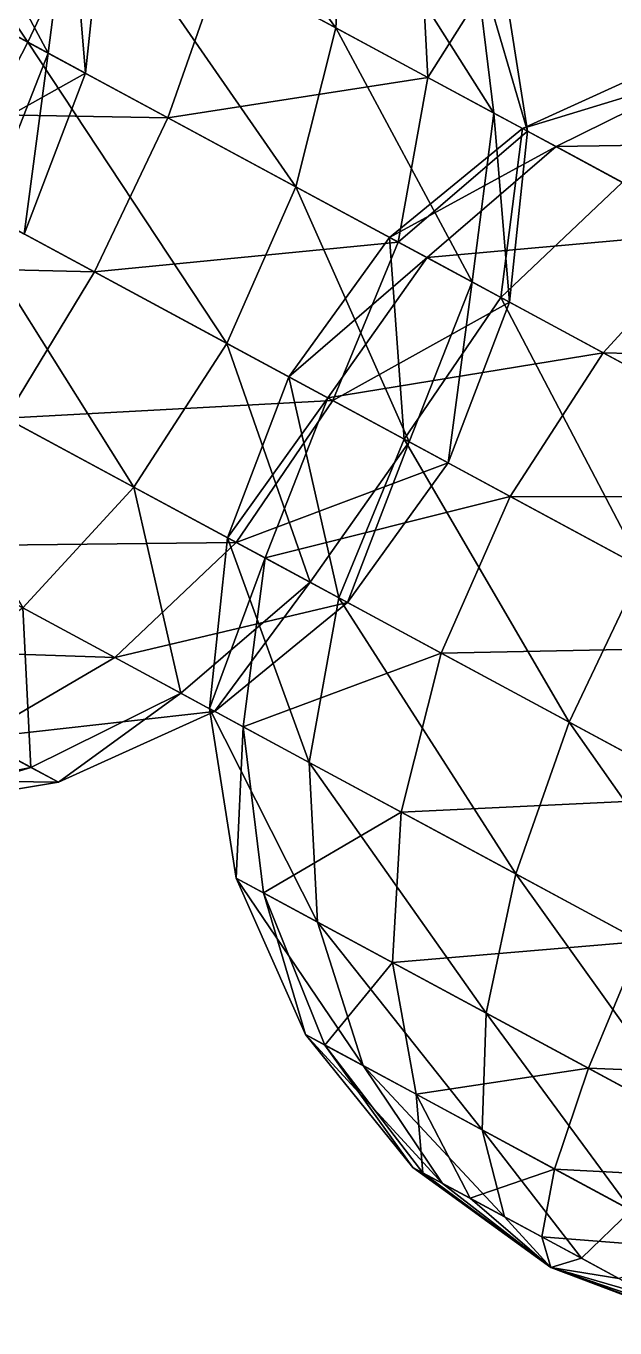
# Model space of a CAD drawing. Header units: metres. Extents: x -386 to 289, y -317 to 299.
# Drawn here: x 23.7 to 50.5, y -165.7 to -106.4 of the extents above; entities that cross this region are included whole.
import ezdxf

# ---------------------------------------------------------------- set-up
doc = ezdxf.new("R2010")
doc.units = ezdxf.units.M

msp = doc.modelspace()

# ---------------------------------------------------------------- linework, layer by layer
for points in [[(15.100467, -94.25479, -595.56995), (10.658516, -100.07953, -592.7996), (23.748768, -107.142654, -590.86115), (23.748867, -107.142555, -590.861)], [(15.100467, -94.25479, -595.56995), (23.748768, -107.142654, -590.86115), (26.836868, -100.58741, -593.83203), (26.836967, -100.58731, -593.8319)], [(29.234146, -94.82096, -598.558), (26.836868, -100.58741, -593.83203), (37.765648, -106.48426, -598.9949), (37.765747, -106.48416, -598.99475)], [(29.234146, -94.82096, -598.558), (37.765648, -106.48426, -598.9949), (38.157455, -99.63572, -602.77344), (38.157555, -99.63562, -602.7733)], [(18.465185, -96.07029, -430.71228), (16.637775, -103.30576, -428.33698), (24.660282, -107.634476, -440.2492), (24.660381, -107.63438, -440.2491)], [(18.465185, -96.07029, -430.71228), (24.660282, -107.634476, -440.2492), (25.65797, -99.95131, -441.3925), (25.65807, -99.95121, -441.3924)], [(10.658516, -100.07953, -592.7996), (20.180305, -114.039955, -589.84784), (23.748768, -107.142654, -590.86115), (23.748867, -107.142555, -590.861)], [(25.65797, -99.95131, -441.3925), (24.660282, -107.634476, -440.2492), (26.36622, -108.55495, -455.12344), (26.36632, -108.55485, -455.12335)], [(25.65797, -99.95131, -441.3925), (26.36622, -108.55495, -455.12344), (27.18747, -100.77658, -454.72836), (27.187569, -100.77648, -454.72827)], [(38.157455, -99.63572, -602.77344), (37.765648, -106.48426, -598.9949), (44.95843, -110.36528, -609.67505), (44.95853, -110.36518, -609.6749)], [(38.157455, -99.63572, -602.77344), (44.95843, -110.36528, -609.67505), (44.030342, -102.80456, -611.4938), (44.03044, -102.80446, -611.49365)], [(26.836868, -100.58741, -593.83203), (23.748768, -107.142654, -590.86115), (35.938236, -113.719734, -596.61957), (35.938335, -113.719635, -596.61945)], [(26.836868, -100.58741, -593.83203), (35.938236, -113.719734, -596.61957), (37.765648, -106.48426, -598.9949), (37.765747, -106.48416, -598.99475)], [(27.18747, -100.77658, -454.72836), (26.36622, -108.55495, -455.12344), (21.298477, -105.82054, -468.9741), (21.298576, -105.82044, -468.974)], [(41.56933, -101.47667, -632.52185), (41.944313, -108.73895, -635.42914), (32.545044, -103.66737, -643.6022), (32.545143, -103.667274, -643.60205)], [(45.27917, -103.47839, -622.38245), (41.944313, -108.73895, -635.42914), (41.56933, -101.47667, -632.52185), (41.569427, -101.47657, -632.5217)], [(44.030342, -102.80456, -611.4938), (44.95843, -110.36528, -609.67505), (46.48793, -111.19055, -623.0109), (46.48803, -111.19045, -623.0108)], [(44.030342, -102.80456, -611.4938), (46.48793, -111.19055, -623.0109), (45.27917, -103.47839, -622.38245), (45.27927, -103.478294, -622.3823)], [(30.115412, -110.57791, -646.3725), (13.21951, -110.28411, -649.3243), (17.02516, -103.514786, -648.311), (17.025259, -103.51469, -648.31085)], [(16.637775, -103.30576, -428.33698), (21.804821, -114.91649, -439.85925), (24.660282, -107.634476, -440.2492), (24.660381, -107.63438, -440.2491)], [(32.545044, -103.66737, -643.6022), (30.115412, -110.57791, -646.3725), (17.02516, -103.514786, -648.311), (17.025259, -103.51469, -648.31085)], [(41.944313, -108.73895, -635.42914), (30.115412, -110.57791, -646.3725), (32.545044, -103.66737, -643.6022), (32.545143, -103.667274, -643.60205)], [(45.27917, -103.47839, -622.38245), (46.48793, -111.19055, -623.0109), (41.944313, -108.73895, -635.42914), (41.944412, -108.73885, -635.429)], [(26.36622, -108.55495, -455.12344), (18.32442, -113.03857, -469.59744), (21.298477, -105.82054, -468.9741), (21.298576, -105.82044, -468.974)], [(37.765648, -106.48426, -598.9949), (35.938236, -113.719734, -596.61957), (43.960743, -118.04845, -608.5318), (43.960842, -118.04835, -608.5317)], [(37.765648, -106.48426, -598.9949), (43.960743, -118.04845, -608.5318), (44.95843, -110.36528, -609.67505), (44.95853, -110.36518, -609.6749)], [(23.748768, -107.142654, -590.86115), (20.180305, -114.039955, -589.84784), (32.799767, -120.84905, -595.8094), (32.799866, -120.84895, -595.80927)], [(23.748768, -107.142654, -590.86115), (32.799767, -120.84905, -595.8094), (35.938236, -113.719734, -596.61957), (35.938335, -113.719635, -596.61945)], [(24.660282, -107.634476, -440.2492), (21.804821, -114.91649, -439.85925), (23.570934, -115.86944, -455.25818), (23.571033, -115.86934, -455.2581)], [(24.660282, -107.634476, -440.2492), (23.570934, -115.86944, -455.25818), (26.36622, -108.55495, -455.12344), (26.36632, -108.55485, -455.12335)], [(54.61491, -108.51568, -364.28906), (46.25656, -111.065704, -352.77188), (53.366077, -107.84184, -353.40036), (53.366177, -107.84174, -353.40027)], [(53.366077, -107.84184, -353.40036), (46.25656, -111.065704, -352.77188), (50.80018, -113.5173, -340.35373), (50.800278, -113.517204, -340.35364)], [(26.36622, -108.55495, -455.12344), (23.570934, -115.86944, -455.25818), (18.32442, -113.03857, -469.59744), (18.32452, -113.03847, -469.59735)], [(41.944313, -108.73895, -635.42914), (40.598938, -116.23451, -637.2567), (30.115412, -110.57791, -646.3725), (30.11551, -110.57781, -646.3724)], [(46.48793, -111.19055, -623.0109), (40.598938, -116.23451, -637.2567), (41.944313, -108.73895, -635.42914), (41.944412, -108.73885, -635.429)], [(54.61491, -108.51568, -364.28906), (47.78606, -111.890976, -366.10776), (46.25656, -111.065704, -352.77188), (46.25666, -111.065605, -352.7718)], [(60.487797, -111.68452, -373.00943), (47.78606, -111.890976, -366.10776), (54.61491, -108.51568, -364.28906), (54.61501, -108.51558, -364.28897)], [(26.771538, -117.59639, -647.31744), (9.651045, -117.18142, -648.311), (13.21951, -110.28411, -649.3243), (13.21961, -110.28401, -649.32416)], [(30.115412, -110.57791, -646.3725), (26.771538, -117.59639, -647.31744), (13.21951, -110.28411, -649.3243), (13.21961, -110.28401, -649.32416)], [(40.598938, -116.23451, -637.2567), (26.771538, -117.59639, -647.31744), (30.115412, -110.57791, -646.3725), (30.11551, -110.57781, -646.3724)], [(44.95843, -110.36528, -609.67505), (43.960743, -118.04845, -608.5318), (45.66668, -118.96892, -623.406), (45.66678, -118.96882, -623.4059)], [(44.95843, -110.36528, -609.67505), (45.66668, -118.96892, -623.406), (46.48793, -111.19055, -623.0109), (46.48803, -111.19045, -623.0108)], [(47.78606, -111.890976, -366.10776), (40.206226, -116.02261, -352.3768), (46.25656, -111.065704, -352.77188), (46.25666, -111.065605, -352.7718)], [(46.25656, -111.065704, -352.77188), (40.206226, -116.02261, -352.3768), (45.27397, -118.75702, -338.52615), (45.27407, -118.75692, -338.52606)], [(46.48793, -111.19055, -623.0109), (45.66668, -118.96892, -623.406), (40.598938, -116.23451, -637.2567), (40.599037, -116.23441, -637.2566)], [(46.25656, -111.065704, -352.77188), (45.27397, -118.75702, -338.52615), (50.80018, -113.5173, -340.35373), (50.800278, -113.517204, -340.35364)], [(47.78606, -111.890976, -366.10776), (41.912163, -116.943085, -367.25104), (40.206226, -116.02261, -352.3768), (40.206326, -116.022514, -352.3767)], [(54.978848, -115.771996, -376.788), (41.912163, -116.943085, -367.25104), (47.78606, -111.890976, -366.10776), (47.78616, -111.89088, -366.10767)], [(60.487797, -111.68452, -373.00943), (54.978848, -115.771996, -376.788), (47.78606, -111.890976, -366.10776), (47.78616, -111.89088, -366.10767)], [(35.938236, -113.719734, -596.61957), (32.799767, -120.84905, -595.8094), (41.10528, -125.33046, -608.14185), (41.10538, -125.33036, -608.1417)], [(35.938236, -113.719734, -596.61957), (41.10528, -125.33046, -608.14185), (43.960743, -118.04845, -608.5318), (43.960842, -118.04835, -608.5317)], [(50.80018, -113.5173, -340.35373), (45.27397, -118.75702, -338.52615), (55.7575, -124.41362, -329.4103), (55.7576, -124.41352, -329.41022)], [(20.180305, -114.039955, -589.84784), (16.374655, -120.80928, -590.86115), (28.564121, -127.38636, -596.61957), (28.56422, -127.38626, -596.61945)], [(20.180305, -114.039955, -589.84784), (28.564121, -127.38636, -596.61957), (32.799767, -120.84905, -595.8094), (32.799866, -120.84895, -595.80927)], [(41.912163, -116.943085, -367.25104), (35.6274, -122.37475, -352.24207), (40.206226, -116.02261, -352.3768), (40.206326, -116.022514, -352.3767)], [(40.206226, -116.02261, -352.3768), (35.6274, -122.37475, -352.24207), (40.873917, -125.20561, -337.9028), (40.874016, -125.20551, -337.9027)], [(40.206226, -116.02261, -352.3768), (40.873917, -125.20561, -337.9028), (45.27397, -118.75702, -338.52615), (45.27407, -118.75692, -338.52606)], [(54.978848, -115.771996, -376.788), (49.934677, -121.2718, -379.16327), (41.912163, -116.943085, -367.25104), (41.912262, -116.942986, -367.25095)], [(65.90762, -121.668846, -381.9508), (49.934677, -121.2718, -379.16327), (54.978848, -115.771996, -376.788), (54.978947, -115.7719, -376.7879)], [(40.598938, -116.23451, -637.2567), (37.62488, -123.45254, -637.88007), (26.771538, -117.59639, -647.31744), (26.771637, -117.59629, -647.3173)], [(45.66668, -118.96892, -623.406), (37.62488, -123.45254, -637.88007), (40.598938, -116.23451, -637.2567), (40.599037, -116.23441, -637.2566)], [(26.771538, -117.59639, -647.31744), (22.741297, -124.24454, -646.3725), (9.651045, -117.18142, -648.311), (9.651145, -117.18132, -648.31085)], [(41.912163, -116.943085, -367.25104), (37.393513, -123.32769, -367.641), (35.6274, -122.37475, -352.24207), (35.6275, -122.37465, -352.24197)], [(49.934677, -121.2718, -379.16327), (37.393513, -123.32769, -367.641), (41.912163, -116.943085, -367.25104), (41.912262, -116.942986, -367.25095)], [(37.62488, -123.45254, -637.88007), (22.741297, -124.24454, -646.3725), (26.771538, -117.59639, -647.31744), (26.771637, -117.59629, -647.3173)], [(43.960743, -118.04845, -608.5318), (41.10528, -125.33046, -608.14185), (42.871395, -126.28341, -623.5408), (42.871494, -126.28331, -623.54065)], [(43.960743, -118.04845, -608.5318), (42.871395, -126.28341, -623.5408), (45.66668, -118.96892, -623.406), (45.66678, -118.96882, -623.4059)], [(45.66668, -118.96892, -623.406), (42.871395, -126.28341, -623.5408), (37.62488, -123.45254, -637.88007), (37.62498, -123.45244, -637.87994)], [(45.27397, -118.75702, -338.52615), (40.873917, -125.20561, -337.9028), (51.72726, -131.06177, -328.4654), (51.72736, -131.06166, -328.4653)], [(45.27397, -118.75702, -338.52615), (51.72726, -131.06177, -328.4654), (55.7575, -124.41362, -329.4103), (55.7576, -124.41352, -329.41022)], [(16.374655, -120.80928, -590.86115), (23.519949, -132.88615, -598.9949), (28.564121, -127.38636, -596.61957), (28.56422, -127.38626, -596.61945)], [(32.799767, -120.84905, -595.8094), (28.564121, -127.38636, -596.61957), (36.58663, -131.71507, -608.5318), (36.58673, -131.71497, -608.5317)], [(32.799767, -120.84905, -595.8094), (36.58663, -131.71507, -608.5318), (41.10528, -125.33046, -608.14185), (41.10538, -125.33036, -608.1417)], [(49.934677, -121.2718, -379.16327), (45.699028, -127.809105, -379.97345), (37.393513, -123.32769, -367.641), (37.393612, -123.32759, -367.6409)], [(62.124146, -127.84888, -384.92166), (45.699028, -127.809105, -379.97345), (49.934677, -121.2718, -379.16327), (49.934776, -121.2717, -379.16318)], [(65.90762, -121.668846, -381.9508), (62.124146, -127.84888, -384.92166), (49.934677, -121.2718, -379.16327), (49.934776, -121.2717, -379.16318)], [(49.934677, -121.2718, -379.16327), (49.934677, -121.2718, -379.16327), (62.124146, -127.84888, -384.92166), (62.124245, -127.84878, -384.92157)], [(37.393513, -123.32769, -367.641), (32.832115, -129.68924, -352.3768), (35.6274, -122.37475, -352.24207), (35.6275, -122.37465, -352.24197)], [(35.6274, -122.37475, -352.24207), (32.832115, -129.68924, -352.3768), (37.899857, -132.42365, -338.52615), (37.899956, -132.42354, -338.52606)], [(35.6274, -122.37475, -352.24207), (37.899857, -132.42365, -338.52615), (40.873917, -125.20561, -337.9028), (40.874016, -125.20551, -337.9027)], [(37.62488, -123.45254, -637.88007), (33.224823, -129.90114, -637.2567), (22.741297, -124.24454, -646.3725), (22.741396, -124.24444, -646.3724)], [(37.393513, -123.32769, -367.641), (34.538048, -130.60971, -367.25104), (32.832115, -129.68924, -352.3768), (32.832214, -129.68913, -352.3767)], [(42.871395, -126.28341, -623.5408), (33.224823, -129.90114, -637.2567), (37.62488, -123.45254, -637.88007), (37.62498, -123.45244, -637.87994)], [(45.699028, -127.809105, -379.97345), (34.538048, -130.60971, -367.25104), (37.393513, -123.32769, -367.641), (37.393612, -123.32759, -367.6409)], [(33.224823, -129.90114, -637.2567), (18.299347, -130.06927, -643.6022), (22.741297, -124.24454, -646.3725), (22.741396, -124.24444, -646.3724)], [(41.10528, -125.33046, -608.14185), (36.58663, -131.71507, -608.5318), (38.292564, -132.63554, -623.406), (38.292664, -132.63544, -623.4059)], [(40.873917, -125.20561, -337.9028), (37.899857, -132.42365, -338.52615), (48.383385, -138.08025, -329.4103), (48.383484, -138.08014, -329.41022)], [(41.10528, -125.33046, -608.14185), (38.292564, -132.63554, -623.406), (42.871395, -126.28341, -623.5408), (42.871494, -126.28331, -623.54065)], [(40.873917, -125.20561, -337.9028), (48.383385, -138.08025, -329.4103), (51.72726, -131.06177, -328.4654), (51.72736, -131.06166, -328.4653)], [(42.871395, -126.28341, -623.5408), (38.292564, -132.63554, -623.406), (33.224823, -129.90114, -637.2567), (33.224922, -129.90103, -637.2566)], [(28.564121, -127.38636, -596.61957), (23.519949, -132.88615, -598.9949), (30.712734, -136.76718, -609.67505), (30.712833, -136.76707, -609.6749)], [(28.564121, -127.38636, -596.61957), (30.712734, -136.76718, -609.67505), (36.58663, -131.71507, -608.5318), (36.58673, -131.71497, -608.5317)], [(45.699028, -127.809105, -379.97345), (42.560562, -134.93843, -379.16327), (34.538048, -130.60971, -367.25104), (34.538147, -130.6096, -367.25095)], [(58.318493, -134.61821, -385.93497), (42.560562, -134.93843, -379.16327), (45.699028, -127.809105, -379.97345), (45.699127, -127.809006, -379.97336)], [(62.124146, -127.84888, -384.92166), (58.318493, -134.61821, -385.93497), (45.699028, -127.809105, -379.97345), (45.699127, -127.809006, -379.97336)], [(45.699028, -127.809105, -379.97345), (45.699028, -127.809105, -379.97345), (58.318493, -134.61821, -385.93497), (58.318592, -134.6181, -385.93488)], [(34.538048, -130.60971, -367.25104), (32.010864, -137.4676, -352.77188), (32.832115, -129.68924, -352.3768), (32.832214, -129.68913, -352.3767)], [(32.832115, -129.68924, -352.3768), (32.010864, -137.4676, -352.77188), (36.55448, -139.9192, -340.35373), (36.55458, -139.9191, -340.35364)], [(32.832115, -129.68924, -352.3768), (36.55448, -139.9192, -340.35373), (37.899857, -132.42365, -338.52615), (37.899956, -132.42354, -338.52606)], [(27.69862, -135.14085, -635.42914), (13.748397, -134.67368, -639.1951), (18.299347, -130.06927, -643.6022), (18.299446, -130.06917, -643.60205)], [(33.224823, -129.90114, -637.2567), (27.69862, -135.14085, -635.42914), (18.299347, -130.06927, -643.6022), (18.299446, -130.06917, -643.60205)], [(38.292564, -132.63554, -623.406), (27.69862, -135.14085, -635.42914), (33.224823, -129.90114, -637.2567), (33.224922, -129.90103, -637.2566)], [(34.538048, -130.60971, -367.25104), (33.540367, -138.29288, -366.10776), (32.010864, -137.4676, -352.77188), (32.010963, -137.4675, -352.7718)], [(42.560562, -134.93843, -379.16327), (33.540367, -138.29288, -366.10776), (34.538048, -130.60971, -367.25104), (34.538147, -130.6096, -367.25095)], [(51.72726, -131.06177, -328.4654), (48.383385, -138.08025, -329.4103), (61.47364, -145.14337, -327.4719), (61.47374, -145.14326, -327.4718)], [(36.58663, -131.71507, -608.5318), (30.712734, -136.76718, -609.67505), (32.242233, -137.59245, -623.0109), (32.242332, -137.59235, -623.0108)], [(36.58663, -131.71507, -608.5318), (32.242233, -137.59245, -623.0109), (38.292564, -132.63554, -623.406), (38.292664, -132.63544, -623.4059)], [(38.292564, -132.63554, -623.406), (32.242233, -137.59245, -623.0109), (27.69862, -135.14085, -635.42914), (27.698719, -135.14075, -635.429)], [(37.899857, -132.42365, -338.52615), (36.55448, -139.9192, -340.35373), (45.953754, -144.99078, -332.1807), (45.953854, -144.99068, -332.1806)], [(37.899857, -132.42365, -338.52615), (45.953754, -144.99078, -332.1807), (48.383385, -138.08025, -329.4103), (48.383484, -138.08014, -329.41022)], [(23.519949, -132.88615, -598.9949), (18.011, -136.97363, -602.77344), (23.883884, -140.14249, -611.4938), (23.883984, -140.14238, -611.49365)], [(23.519949, -132.88615, -598.9949), (23.883884, -140.14249, -611.4938), (30.712734, -136.76718, -609.67505), (30.712833, -136.76707, -609.6749)], [(27.69862, -135.14085, -635.42914), (21.42287, -138.81459, -632.52185), (13.748397, -134.67368, -639.1951), (13.748497, -134.67357, -639.195)], [(42.560562, -134.93843, -379.16327), (40.733154, -142.17389, -376.788), (33.540367, -138.29288, -366.10776), (33.540466, -138.29277, -366.10767)], [(54.75003, -141.5155, -384.92166), (40.733154, -142.17389, -376.788), (42.560562, -134.93843, -379.16327), (42.56066, -134.93832, -379.16318)], [(58.318493, -134.61821, -385.93497), (54.75003, -141.5155, -384.92166), (42.560562, -134.93843, -379.16327), (42.56066, -134.93832, -379.16318)], [(42.560562, -134.93843, -379.16327), (42.560562, -134.93843, -379.16327), (54.75003, -141.5155, -384.92166), (54.75013, -141.5154, -384.92157)], [(32.242233, -137.59245, -623.0109), (21.42287, -138.81459, -632.52185), (27.69862, -135.14085, -635.42914), (27.698719, -135.14075, -635.429)], [(30.712734, -136.76718, -609.67505), (23.883884, -140.14249, -611.4938), (25.132717, -140.81631, -622.38245), (25.132816, -140.81621, -622.3823)], [(30.712734, -136.76718, -609.67505), (25.132717, -140.81631, -622.38245), (32.242233, -137.59245, -623.0109), (32.242332, -137.59235, -623.0108)], [(18.011, -136.97363, -602.77344), (16.56546, -141.61096, -613.86395), (23.883884, -140.14249, -611.4938), (23.883984, -140.14238, -611.49365)], [(32.242233, -137.59245, -623.0109), (25.132717, -140.81631, -622.38245), (21.42287, -138.81459, -632.52185), (21.42297, -138.81448, -632.5217)], [(33.540367, -138.29288, -366.10776), (33.21962, -145.17976, -353.40036), (32.010864, -137.4676, -352.77188), (32.010963, -137.4675, -352.7718)], [(32.010864, -137.4676, -352.77188), (33.21962, -145.17976, -353.40036), (36.92947, -147.18149, -343.261), (36.92957, -147.18138, -343.2609)], [(32.010864, -137.4676, -352.77188), (36.92947, -147.18149, -343.261), (36.55448, -139.9192, -340.35373), (36.55458, -139.9191, -340.35364)], [(33.540367, -138.29288, -366.10776), (34.468452, -145.85359, -364.28906), (33.21962, -145.17976, -353.40036), (33.21972, -145.17966, -353.40027)], [(40.733154, -142.17389, -376.788), (34.468452, -145.85359, -364.28906), (33.540367, -138.29288, -366.10776), (33.540466, -138.29277, -366.10767)], [(48.383385, -138.08025, -329.4103), (45.953754, -144.99078, -332.1807), (57.690155, -151.3234, -330.44275), (57.690254, -151.32329, -330.44266)], [(48.383385, -138.08025, -329.4103), (57.690155, -151.3234, -330.44275), (61.47364, -145.14337, -327.4719), (61.47374, -145.14326, -327.4718)], [(25.132717, -140.81631, -622.38245), (14.82526, -140.672, -628.73303), (21.42287, -138.81459, -632.52185), (21.42297, -138.81448, -632.5217)], [(23.883884, -140.14249, -611.4938), (16.56546, -141.61096, -613.86395), (17.448517, -142.08743, -621.5634), (17.448616, -142.08733, -621.5633)], [(23.883884, -140.14249, -611.4938), (17.448517, -142.08743, -621.5634), (25.132717, -140.81631, -622.38245), (25.132816, -140.81621, -622.3823)], [(36.55448, -139.9192, -340.35373), (36.92947, -147.18149, -343.261), (44.603943, -151.32242, -336.5877), (44.604042, -151.32231, -336.58762)], [(36.55448, -139.9192, -340.35373), (44.603943, -151.32242, -336.5877), (45.953754, -144.99078, -332.1807), (45.953854, -144.99068, -332.1806)], [(25.132717, -140.81631, -622.38245), (17.448517, -142.08743, -621.5634), (14.82526, -140.672, -628.73303), (14.82536, -140.67189, -628.7329)], [(54.75003, -141.5155, -384.92166), (51.66193, -148.07074, -381.9508), (40.733154, -142.17389, -376.788), (40.733253, -142.17378, -376.7879)], [(40.733154, -142.17389, -376.788), (40.34134, -149.02243, -373.00943), (34.468452, -145.85359, -364.28906), (34.46855, -145.85349, -364.28897)], [(51.66193, -148.07074, -381.9508), (40.34134, -149.02243, -373.00943), (40.733154, -142.17389, -376.788), (40.733253, -142.17378, -376.7879)], [(40.733154, -142.17389, -376.788), (40.733154, -142.17389, -376.788), (51.66193, -148.07074, -381.9508), (51.66203, -148.07063, -381.9507)], [(45.953754, -144.99078, -332.1807), (44.603943, -151.32242, -336.5877), (54.186676, -156.49298, -335.1687), (54.186775, -156.49287, -335.1686)], [(45.953754, -144.99078, -332.1807), (54.186676, -156.49298, -335.1687), (57.690155, -151.3234, -330.44275), (57.690254, -151.32329, -330.44266)], [(34.468452, -145.85359, -364.28906), (36.37601, -152.30016, -354.21942), (33.21962, -145.17976, -353.40036), (33.21972, -145.17966, -353.40027)], [(33.21962, -145.17976, -353.40036), (36.37601, -152.30016, -354.21942), (38.999268, -153.71558, -347.04977), (38.999367, -153.71547, -347.04968)], [(33.21962, -145.17976, -353.40036), (38.999268, -153.71558, -347.04977), (36.92947, -147.18149, -343.261), (36.92957, -147.18138, -343.2609)], [(40.34134, -149.02243, -373.00943), (37.259068, -152.77663, -361.91888), (34.468452, -145.85359, -364.28906), (34.46855, -145.85349, -364.28897)], [(34.468452, -145.85359, -364.28906), (37.259068, -152.77663, -361.91888), (36.37601, -152.30016, -354.21942), (36.37611, -152.30005, -354.21933)], [(36.92947, -147.18149, -343.261), (38.999268, -153.71558, -347.04977), (44.42594, -156.64366, -342.3311), (44.42604, -156.64355, -342.331)], [(36.92947, -147.18149, -343.261), (44.42594, -156.64366, -342.3311), (44.603943, -151.32242, -336.5877), (44.604042, -151.32231, -336.58762)], [(51.66193, -148.07074, -381.9508), (49.26465, -153.83719, -377.22485), (40.34134, -149.02243, -373.00943), (40.34144, -149.02232, -373.00934)], [(63.39833, -154.40337, -380.21286), (49.26465, -153.83719, -377.22485), (51.66193, -148.07074, -381.9508), (51.66203, -148.07063, -381.9507)], [(40.34134, -149.02243, -373.00943), (41.411827, -155.01733, -368.0851), (37.259068, -152.77663, -361.91888), (37.259167, -152.77652, -361.9188)], [(49.26465, -153.83719, -377.22485), (41.411827, -155.01733, -368.0851), (40.34134, -149.02243, -373.00943), (40.34144, -149.02232, -373.00934)], [(40.34134, -149.02243, -373.00943), (40.34134, -149.02243, -373.00943), (49.26465, -153.83719, -377.22485), (49.264748, -153.83708, -377.22476)], [(44.603943, -151.32242, -336.5877), (44.42594, -156.64366, -342.3311), (51.201958, -160.2998, -341.32767), (51.202057, -160.2997, -341.32758)], [(44.603943, -151.32242, -336.5877), (51.201958, -160.2998, -341.32767), (54.186676, -156.49298, -335.1687), (54.186775, -156.49287, -335.1686)], [(37.259068, -152.77663, -361.91888), (41.264923, -158.34352, -355.17322), (36.37601, -152.30016, -354.21942), (36.37611, -152.30005, -354.21933)], [(36.37601, -152.30016, -354.21942), (41.264923, -158.34352, -355.17322), (42.62282, -159.0762, -351.46194), (42.62292, -159.0761, -351.46185)], [(36.37601, -152.30016, -354.21942), (42.62282, -159.0762, -351.46194), (38.999268, -153.71558, -347.04977), (38.999367, -153.71547, -347.04968)], [(41.411827, -155.01733, -368.0851), (41.72203, -158.59015, -359.15875), (37.259068, -152.77663, -361.91888), (37.259167, -152.77652, -361.9188)], [(37.259068, -152.77663, -361.91888), (41.72203, -158.59015, -359.15875), (41.264923, -158.34352, -355.17322), (41.265022, -158.34341, -355.17313)], [(38.999268, -153.71558, -347.04977), (42.62282, -159.0762, -351.46194), (45.431877, -160.59189, -349.01938), (45.431976, -160.59178, -349.0193)], [(38.999268, -153.71558, -347.04977), (45.431877, -160.59189, -349.01938), (44.42594, -156.64366, -342.3311), (44.42604, -156.64355, -342.331)], [(49.26465, -153.83719, -377.22485), (47.721558, -158.42188, -371.0659), (41.411827, -155.01733, -368.0851), (41.411926, -155.01723, -368.08502)], [(58.84738, -159.00775, -375.80582), (47.721558, -158.42188, -371.0659), (49.26465, -153.83719, -377.22485), (49.264748, -153.83708, -377.22476)], [(63.39833, -154.40337, -380.21286), (58.84738, -159.00775, -375.80582), (49.26465, -153.83719, -377.22485), (49.264748, -153.83708, -377.22476)], [(47.721558, -158.42188, -371.0659), (43.871655, -159.75003, -362.35065), (41.411827, -155.01733, -368.0851), (41.411926, -155.01723, -368.08502)], [(41.411827, -155.01733, -368.0851), (43.871655, -159.75003, -362.35065), (41.72203, -158.59015, -359.15875), (41.72213, -158.59004, -359.15866)], [(41.411827, -155.01733, -368.0851), (41.411827, -155.01733, -368.0851), (47.721558, -158.42188, -371.0659), (47.721657, -158.42177, -371.0658)], [(44.42594, -156.64366, -342.3311), (45.431877, -160.59189, -349.01938), (48.9394, -162.48444, -348.49997), (48.9395, -162.48433, -348.49988)], [(44.42594, -156.64366, -342.3311), (48.9394, -162.48444, -348.49997), (51.201958, -160.2998, -341.32767), (51.202057, -160.2997, -341.32758)], [(41.72203, -158.59015, -359.15875), (47.553192, -162.89803, -356.19678), (41.264923, -158.34352, -355.17322), (41.265022, -158.34341, -355.17313)], [(41.264923, -158.34352, -355.17322), (47.553192, -162.89803, -356.19678), (42.62282, -159.0762, -351.46194), (42.62292, -159.0761, -351.46185)], [(43.871655, -159.75003, -362.35065), (47.553192, -162.89803, -356.19678), (41.72203, -158.59015, -359.15875), (41.72213, -158.59004, -359.15866)], [(47.721558, -158.42188, -371.0659), (47.137814, -161.51236, -363.8936), (43.871655, -159.75003, -362.35065), (43.871754, -159.74992, -362.35056)], [(54.49757, -162.07802, -370.06247), (47.137814, -161.51236, -363.8936), (47.721558, -158.42188, -371.0659), (47.721657, -158.42177, -371.0658)], [(58.84738, -159.00775, -375.80582), (54.49757, -162.07802, -370.06247), (47.721558, -158.42188, -371.0659), (47.721657, -158.42177, -371.0658)], [(42.62282, -159.0762, -351.46194), (47.553192, -162.89803, -356.19678), (45.431877, -160.59189, -349.01938), (45.431976, -160.59178, -349.0193)], [(47.137814, -161.51236, -363.8936), (47.553192, -162.89803, -356.19678), (43.871655, -159.75003, -362.35065), (43.871754, -159.74992, -362.35056)], [(51.201958, -160.2998, -341.32767), (48.9394, -162.48444, -348.49997), (52.205555, -164.24677, -350.0429), (52.205654, -164.24666, -350.04282)], [(45.431877, -160.59189, -349.01938), (47.553192, -162.89803, -356.19678), (48.9394, -162.48444, -348.49997), (48.9395, -162.48433, -348.49988)], [(50.645332, -163.4049, -363.37418), (47.553192, -162.89803, -356.19678), (47.137814, -161.51236, -363.8936), (47.137913, -161.51225, -363.8935)], [(54.49757, -162.07802, -370.06247), (50.645332, -163.4049, -363.37418), (47.137814, -161.51236, -363.8936), (47.137913, -161.51225, -363.8935)], [(48.9394, -162.48444, -348.49997), (47.553192, -162.89803, -356.19678), (52.205555, -164.24677, -350.0429), (52.205654, -164.24666, -350.04282)], [(52.205555, -164.24677, -350.0429), (47.553192, -162.89803, -356.19678), (54.35518, -165.40665, -353.2348), (54.355278, -165.40654, -353.2347)], [(54.35518, -165.40665, -353.2348), (47.553192, -162.89803, -356.19678), (54.812286, -165.65327, -357.22034), (54.812386, -165.65317, -357.22025)], [(54.812286, -165.65327, -357.22034), (47.553192, -162.89803, -356.19678), (53.454388, -164.9206, -360.9316), (53.454487, -164.92049, -360.93152)], [(53.454388, -164.9206, -360.9316), (47.553192, -162.89803, -356.19678), (50.645332, -163.4049, -363.37418), (50.64543, -163.4048, -363.37408)]]:
    msp.add_3dface(points)

doc.saveas('drawing.dxf')
